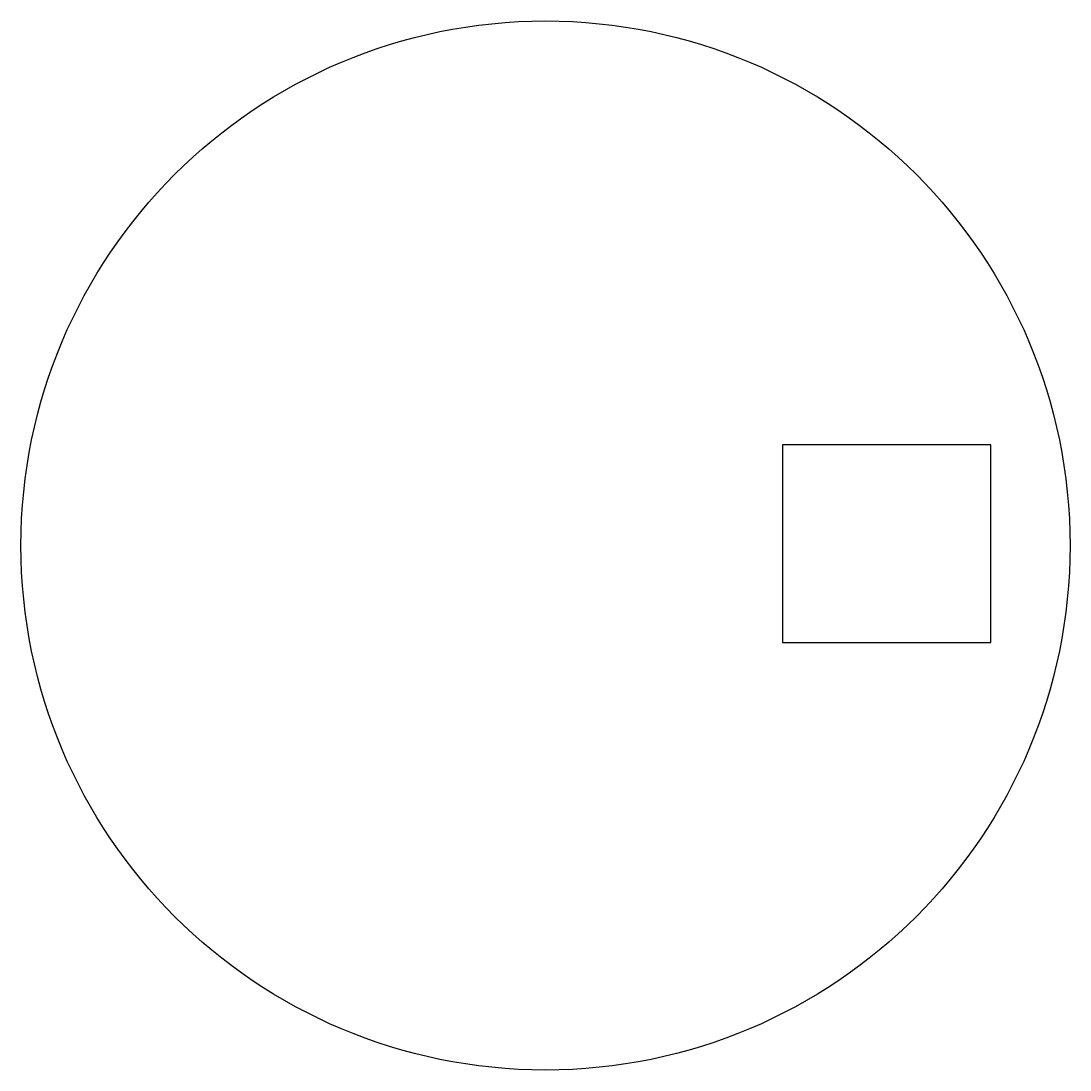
# Model space of a CAD drawing. Header units: millimetres. Extents: x -73 to 73, y -73 to 73.
import ezdxf

# ---------------------------------------------------------------- set-up
doc = ezdxf.new("R2010")
doc.units = ezdxf.units.MM
doc.layers.get('0').update_dxf_attribs({"linetype": 'CONTINUOUS'})

msp = doc.modelspace()

# ---------------------------------------------------------------- linework, layer by layer
msp.add_lwpolyline([(62, -13.5), (62, 14), (33, 14), (33, -13.5)], close=True)
msp.add_circle((0, 0), 73)

doc.saveas('drawing.dxf')
